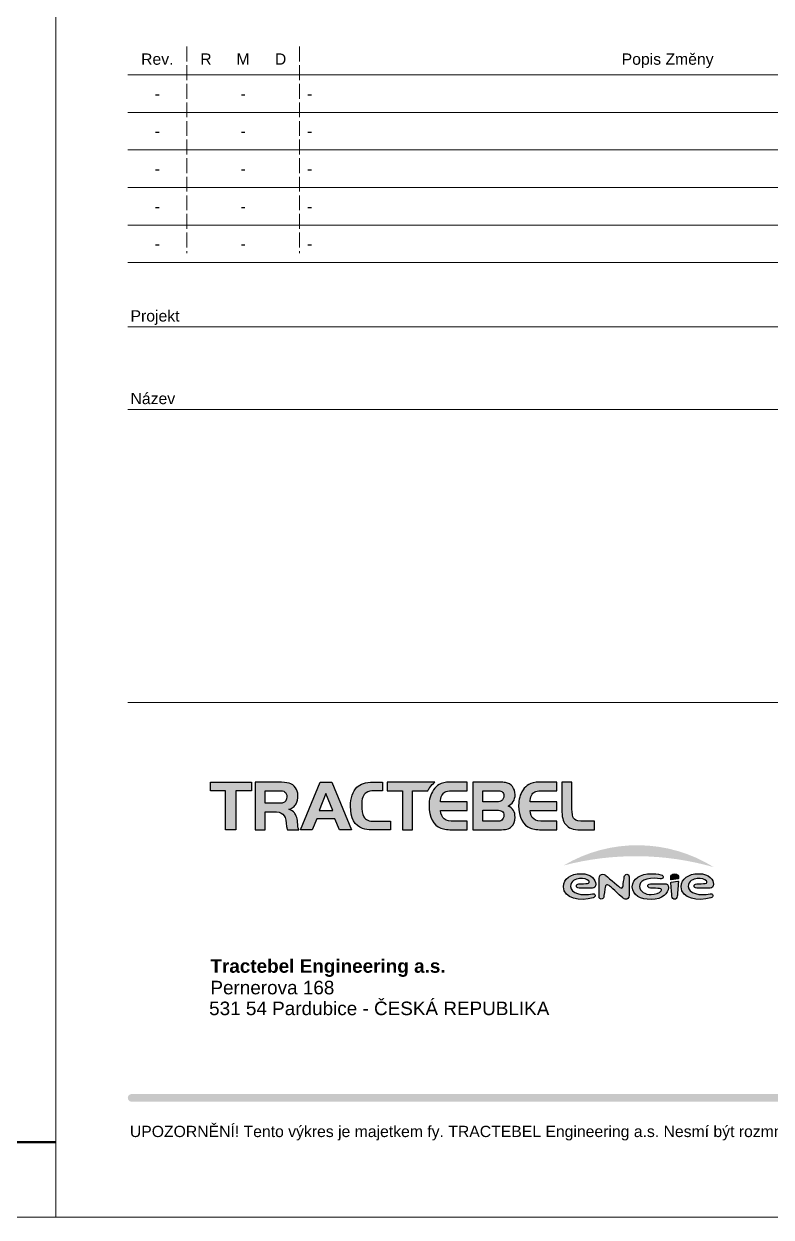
# Paper-space layout 'A1' of a CAD drawing. Header units: millimetres. Extents: x -833 to 7, y 900 to 1494.
# Drawn here: x -206.9 to -107.5, y 899.7 to 1058.5 of the extents above; entities that cross this region are included whole.
import ezdxf
from ezdxf.enums import TextEntityAlignment as Align

# ---------------------------------------------------------------- set-up
doc = ezdxf.new("R2010")
doc.units = ezdxf.units.MM
doc.header["$LTSCALE"] = 0.5
doc.linetypes.add('ACAD_ISO02W100', pattern=[15, 12, -3])
doc.layers.add('Border', color=7, linetype='Continuous', lineweight=0)
doc.layers.add('Border_TextCZ', color=7, linetype='Continuous', lineweight=0)
doc.layers.add('Border_TextCZAtr', color=7, linetype='Continuous')
doc.layers.add('BorderColor', color=7, linetype='Continuous')
doc.styles.add('Arial Unicode', font='ARIALUNI.TTF', dxfattribs={"width": 1.428571, "height": 0.007})
doc.styles.add('Arial_1.5', font='arial.ttf', dxfattribs={"height": 1.5})
doc.styles.add('Arial_4.0', font='arial.ttf', dxfattribs={"width": 0.9, "height": 4})
doc.styles.add('Arial_6.5', font='arial.ttf', dxfattribs={"width": 0.8, "height": 6.5})
doc.styles.get("Standard").update_dxf_attribs({"font": 'arial.ttf'})
doc.styles.add('Style-@Arial Unicode MS', font='ARIALUNI.TTF')

# ---------------------------------------------------------------- blocks, each defined once
blk = doc.blocks.new('LogoTE')
at = {"layer": 'BorderColor', "true_color": 0x1c2691, "extrusion": (0, 0, -1)}
blk.add_hatch(color=164, dxfattribs=at).paths.add_polyline_path([(29.88, 1.09), (29.88, 6.3), (27.78, 6.3), (27.78, 7.43), (33.25, 7.43), (33.25, 6.3), (31.22, 6.3), (31.22, 1.09)])
h = blk.add_hatch(color=164, dxfattribs=at)
edge = h.paths.add_edge_path()
edge.add_spline(control_points=[(24.2, 7.43), (23.6, 7.43), (23.16, 7.38), (22.79, 7.29), (22.07, 7.09), (21.6, 6.44), (21.6, 5.66), (21.6, 5.26), (21.69, 4.81), (21.85, 4.55), (21.94, 4.39), (22.06, 4.23), (22.23, 4.11), (22.41, 3.97), (22.51, 3.91), (22.8, 3.82)], knot_values=[0, 0, 0, 0, 0.2, 0.2, 0.2, 0.4, 0.4, 0.4, 0.6, 0.6, 0.6, 0.8, 0.8, 0.8, 1, 1, 1, 1], degree=3, periodic=0)
edge.add_spline(control_points=[(22.8, 3.82), (22.41, 3.67), (22.24, 3.58), (22.06, 3.36), (21.97, 3.23), (21.88, 3.07), (21.82, 2.91), (21.71, 2.66), (21.69, 2.52), (21.65, 2.05), (21.64, 1.9), (21.63, 1.74), (21.62, 1.6), (21.59, 1.36), (21.57, 1.3), (21.5, 1.09)], knot_values=[0, 0, 0, 0, 0.2, 0.2, 0.2, 0.4, 0.4, 0.4, 0.6, 0.6, 0.6, 0.8, 0.8, 0.8, 1, 1, 1, 1], degree=3, periodic=0)
edge.add_line((21.5, 1.09), (23.01, 1.09))
edge.add_spline(control_points=[(23.01, 1.09), (23.07, 1.27), (23.09, 1.33), (23.11, 1.54)], knot_values=[0, 0, 0, 0, 1, 1, 1, 1], degree=3, periodic=0)
edge.add_line((23.11, 1.54), (23.16, 1.99))
edge.add_spline(control_points=[(23.16, 1.99), (23.27, 3.14), (23.67, 3.49), (24.87, 3.49)], knot_values=[0, 0, 0, 0, 1, 1, 1, 1], degree=3, periodic=0)
edge.add_line((24.87, 3.49), (25.95, 3.49))
edge.add_line((25.95, 3.49), (25.95, 1.09))
edge.add_line((25.95, 1.09), (27.3, 1.09))
edge.add_line((27.3, 1.09), (27.3, 7.43))
edge.add_line((27.3, 7.43), (24.2, 7.43))
edge = h.paths.add_edge_path(flags=16)
edge.add_spline(control_points=[(24.06, 4.62), (23.89, 4.62), (23.72, 4.64), (23.6, 4.67), (23.28, 4.75), (23.08, 5.05), (23.08, 5.5), (23.08, 5.79), (23.18, 6.02), (23.37, 6.16), (23.53, 6.26), (23.7, 6.3), (24.06, 6.3)], knot_values=[0, 0, 0, 0, 0.25, 0.25, 0.25, 0.5, 0.5, 0.5, 0.75, 0.75, 0.75, 1, 1, 1, 1], degree=3, periodic=0)
edge.add_line((24.06, 6.3), (25.95, 6.3))
edge.add_line((25.95, 6.3), (25.95, 4.62))
edge.add_line((25.95, 4.62), (24.06, 4.62))
h = blk.add_hatch(color=164, dxfattribs=at)
h.paths.add_polyline_path([(14.47, 1.09), (17.1, 7.43), (18.64, 7.43), (21.27, 1.09), (19.69, 1.09), (19.08, 2.56), (16.67, 2.56), (16.06, 1.09)])
h.paths.add_polyline_path([(16.97, 3.68), (17.87, 5.91), (18.78, 3.68)], flags=16)
at = {"layer": 'BorderColor', "true_color": 0x1c2691}
h = blk.add_hatch(color=164, dxfattribs=at)
edge = h.paths.add_edge_path()
edge.add_line((-9.27, 2.22), (-11.39, 2.22))
edge.add_spline(control_points=[(-11.39, 2.22), (-12.13, 2.22), (-12.6, 2.41), (-12.82, 2.83), (-13.01, 3.18), (-13.11, 3.74), (-13.11, 4.37), (-13.11, 5.26), (-12.94, 5.75), (-12.52, 6.02), (-12.24, 6.21), (-11.91, 6.3), (-11.44, 6.3)], knot_values=[0, 0, 0, 0, 0.25, 0.25, 0.25, 0.5, 0.5, 0.5, 0.75, 0.75, 0.75, 1, 1, 1, 1], degree=3, periodic=0)
edge.add_line((-11.44, 6.3), (-10.35, 6.3))
edge.add_line((-10.35, 6.3), (-10.35, 7.43))
edge.add_line((-10.35, 7.43), (-11.59, 7.43))
edge.add_spline(control_points=[(-11.59, 7.43), (-12.6, 7.43), (-13.33, 7.2), (-13.75, 6.76), (-14.32, 6.17), (-14.61, 5.34), (-14.61, 4.23), (-14.61, 2.66), (-14.04, 1.6), (-13.01, 1.26), (-12.55, 1.1), (-12.43, 1.09), (-11.66, 1.09)], knot_values=[0, 0, 0, 0, 0.25, 0.25, 0.25, 0.5, 0.5, 0.5, 0.75, 0.75, 0.75, 1, 1, 1, 1], degree=3, periodic=0)
edge.add_line((-11.66, 1.09), (-9.27, 1.09))
edge.add_line((-9.27, 1.09), (-9.27, 2.22))
at = {"layer": 'BorderColor', "true_color": 0x1c2691, "extrusion": (0, 0, -1)}
h = blk.add_hatch(color=164, dxfattribs=at)
edge = h.paths.add_edge_path()
edge.add_line((9.71, 6.3), (9.71, 7.43))
edge.add_line((9.71, 7.43), (3.4, 7.43))
edge.add_spline(control_points=[(3.4, 7.43), (3.65, 7.23), (3.87, 6.99), (4.05, 6.73), (4.16, 6.59), (4.24, 6.45), (4.32, 6.3)], knot_values=[0, 0, 0, 0, 0.5, 0.5, 0.5, 1, 1, 1, 1], degree=3, periodic=0)
edge.add_line((4.32, 6.3), (6.34, 6.3))
edge.add_line((6.34, 6.3), (6.34, 1.09))
edge.add_line((6.34, 1.09), (7.69, 1.09))
edge.add_line((7.69, 1.09), (7.69, 6.3))
edge.add_line((7.69, 6.3), (9.71, 6.3))
h = blk.add_hatch(color=164, dxfattribs=at)
edge = h.paths.add_edge_path()
edge.add_line((-0.94, 6.3), (0.82, 6.3))
edge.add_spline(control_points=[(0.82, 6.3), (1.3, 6.3), (1.66, 6.26), (1.88, 6.18), (2.05, 6.13), (2.21, 6), (2.34, 5.83), (2.52, 5.6), (2.58, 5.41), (2.61, 4.98)], knot_values=[0, 0, 0, 0, 0.333333, 0.333333, 0.333333, 0.666667, 0.666667, 0.666667, 1, 1, 1, 1], degree=3, periodic=0)
edge.add_line((2.61, 4.98), (2.62, 4.81))
edge.add_line((2.62, 4.81), (-0.94, 4.81))
edge.add_line((-0.94, 4.81), (-0.94, 3.68))
edge.add_line((-0.94, 3.68), (2.62, 3.68))
edge.add_spline(control_points=[(2.62, 3.68), (2.53, 2.59), (2.05, 2.22), (0.76, 2.22)], knot_values=[0, 0, 0, 0, 1, 1, 1, 1], degree=3, periodic=0)
edge.add_line((0.76, 2.22), (-0.94, 2.22))
edge.add_line((-0.94, 2.22), (-0.94, 1.09))
edge.add_line((-0.94, 1.09), (0.82, 1.09))
edge.add_spline(control_points=[(0.82, 1.09), (1.61, 1.09), (2.16, 1.15), (2.59, 1.31), (3.55, 1.65), (4.15, 2.81), (4.15, 4.31), (4.15, 5.17), (3.97, 5.8), (3.56, 6.39), (3.35, 6.7), (3.08, 6.95), (2.8, 7.13), (2.45, 7.33), (2.03, 7.43), (1.34, 7.43)], knot_values=[0, 0, 0, 0, 0.2, 0.2, 0.2, 0.4, 0.4, 0.4, 0.6, 0.6, 0.6, 0.8, 0.8, 0.8, 1, 1, 1, 1], degree=3, periodic=0)
edge.add_line((1.34, 7.43), (-0.94, 7.43))
edge.add_line((-0.94, 7.43), (-0.94, 6.3))
h = blk.add_hatch(color=164, dxfattribs=at)
edge = h.paths.add_edge_path()
edge.add_spline(control_points=[(-5.24, 7.43), (-5.49, 7.43), (-5.82, 7.4), (-6.02, 7.37), (-6.78, 7.26), (-7.31, 6.59), (-7.31, 5.77), (-7.31, 5.11), (-6.92, 4.47), (-6.38, 4.25)], knot_values=[0, 0, 0, 0, 0.333333, 0.333333, 0.333333, 0.666667, 0.666667, 0.666667, 1, 1, 1, 1], degree=3, periodic=0)
edge.add_spline(control_points=[(-6.38, 4.25), (-6.99, 3.98), (-7.3, 3.47), (-7.3, 2.76), (-7.3, 2.24), (-7.14, 1.79), (-6.82, 1.51), (-6.48, 1.19), (-6.08, 1.09), (-5.17, 1.09)], knot_values=[0, 0, 0, 0, 0.333333, 0.333333, 0.333333, 0.666667, 0.666667, 0.666667, 1, 1, 1, 1], degree=3, periodic=0)
edge.add_line((-5.17, 1.09), (-1.66, 1.09))
edge.add_line((-1.66, 1.09), (-1.66, 7.43))
edge.add_line((-1.66, 7.43), (-5.24, 7.43))
edge = h.paths.add_edge_path(flags=16)
edge.add_spline(control_points=[(-4.84, 4.82), (-5.23, 4.82), (-5.36, 4.84), (-5.52, 4.98), (-5.7, 5.11), (-5.81, 5.35), (-5.81, 5.6), (-5.81, 5.85), (-5.72, 6.05), (-5.54, 6.17), (-5.38, 6.27), (-5.24, 6.3), (-4.87, 6.3)], knot_values=[0, 0, 0, 0, 0.25, 0.25, 0.25, 0.5, 0.5, 0.5, 0.75, 0.75, 0.75, 1, 1, 1, 1], degree=3, periodic=0)
edge.add_line((-4.87, 6.3), (-3.01, 6.3))
edge.add_line((-3.01, 6.3), (-3.01, 4.82))
edge.add_line((-3.01, 4.82), (-4.84, 4.82))
edge = h.paths.add_edge_path(flags=16)
edge.add_spline(control_points=[(-4.84, 2.22), (-5.23, 2.22), (-5.36, 2.24), (-5.52, 2.37), (-5.7, 2.51), (-5.81, 2.74), (-5.81, 3), (-5.81, 3.25), (-5.72, 3.45), (-5.54, 3.56), (-5.38, 3.66), (-5.24, 3.69), (-4.87, 3.69)], knot_values=[0, 0, 0, 0, 0.25, 0.25, 0.25, 0.5, 0.5, 0.5, 0.75, 0.75, 0.75, 1, 1, 1, 1], degree=3, periodic=0)
edge.add_line((-4.87, 3.69), (-3.01, 3.69))
edge.add_line((-3.01, 3.69), (-3.01, 2.22))
edge.add_line((-3.01, 2.22), (-4.84, 2.22))
h = blk.add_hatch(color=164, dxfattribs=at)
edge = h.paths.add_edge_path()
edge.add_line((-12.85, 6.3), (-11.09, 6.3))
edge.add_spline(control_points=[(-11.09, 6.3), (-10.61, 6.3), (-10.25, 6.26), (-10.04, 6.18), (-9.87, 6.13), (-9.7, 6), (-9.58, 5.83), (-9.4, 5.6), (-9.34, 5.41), (-9.31, 4.98)], knot_values=[0, 0, 0, 0, 0.333333, 0.333333, 0.333333, 0.666667, 0.666667, 0.666667, 1, 1, 1, 1], degree=3, periodic=0)
edge.add_line((-9.31, 4.98), (-9.3, 4.81))
edge.add_line((-9.3, 4.81), (-12.85, 4.81))
edge.add_line((-12.85, 4.81), (-12.85, 3.68))
edge.add_line((-12.85, 3.68), (-9.3, 3.68))
edge.add_spline(control_points=[(-9.3, 3.68), (-9.39, 2.59), (-9.87, 2.22), (-11.15, 2.22)], knot_values=[0, 0, 0, 0, 1, 1, 1, 1], degree=3, periodic=0)
edge.add_line((-11.15, 2.22), (-12.85, 2.22))
edge.add_line((-12.85, 2.22), (-12.85, 1.09))
edge.add_line((-12.85, 1.09), (-11.09, 1.09))
edge.add_spline(control_points=[(-11.09, 1.09), (-10.31, 1.09), (-9.76, 1.15), (-9.33, 1.31), (-8.37, 1.65), (-7.77, 2.81), (-7.77, 4.31), (-7.77, 5.17), (-7.94, 5.8), (-8.36, 6.39), (-8.57, 6.7), (-8.84, 6.95), (-9.12, 7.13), (-9.47, 7.33), (-9.89, 7.43), (-10.57, 7.43)], knot_values=[0, 0, 0, 0, 0.2, 0.2, 0.2, 0.4, 0.4, 0.4, 0.6, 0.6, 0.6, 0.8, 0.8, 0.8, 1, 1, 1, 1], degree=3, periodic=0)
edge.add_line((-10.57, 7.43), (-12.85, 7.43))
edge.add_line((-12.85, 7.43), (-12.85, 6.3))
h = blk.add_hatch(color=164, dxfattribs=at)
edge = h.paths.add_edge_path()
edge.add_line((-14.87, 7.43), (-14.87, 3.86))
edge.add_line((-14.87, 3.86), (-14.89, 3.48))
edge.add_spline(control_points=[(-14.89, 3.48), (-14.92, 2.84), (-14.96, 2.69), (-15.19, 2.49), (-15.43, 2.28), (-15.71, 2.22), (-16.58, 2.22)], knot_values=[0, 0, 0, 0, 0.5, 0.5, 0.5, 1, 1, 1, 1], degree=3, periodic=0)
edge.add_line((-16.58, 2.22), (-17.88, 2.22))
edge.add_line((-17.88, 2.22), (-17.88, 1.09))
edge.add_line((-17.88, 1.09), (-15.98, 1.09))
edge.add_spline(control_points=[(-15.98, 1.09), (-15.02, 1.09), (-14.41, 1.31), (-14, 1.82), (-13.64, 2.26), (-13.53, 2.75), (-13.53, 3.86)], knot_values=[0, 0, 0, 0, 0.5, 0.5, 0.5, 1, 1, 1, 1], degree=3, periodic=0)
edge.add_line((-13.53, 3.86), (-13.53, 7.43))
edge.add_line((-13.53, 7.43), (-14.87, 7.43))
at = {"layer": 'BorderColor', "true_color": 0x00aaff}
blk.add_hatch(color=140, dxfattribs=at).paths.add_polyline_path([(33.74, -3.88, 0.280782), (13.75, -3.66, -0.13455)])
h = blk.add_hatch(color=140, dxfattribs=at)
edge = h.paths.add_edge_path()
edge.add_spline(control_points=[(17.58, -7.43), (16.23, -7.72), (14.68, -7.41), (14.68, -6.45), (14.68, -5.73), (15.35, -5.44), (15.88, -5.4), (16.43, -5.35), (16.87, -5.47), (17.09, -5.7), (17.23, -5.84), (17.19, -6.04), (16.92, -6.06), (16.67, -6.07), (16.19, -6.09), (15.8, -6.1), (15.58, -6.11), (15.46, -6.23), (15.46, -6.39), (15.46, -6.52), (15.56, -6.66), (15.81, -6.66), (16.18, -6.67), (17.11, -6.67), (17.58, -6.67), (17.88, -6.67), (18.03, -6.5), (18.03, -6.15), (18.03, -5.59), (17.53, -4.75), (16.05, -4.75), (14.71, -4.75), (13.74, -5.41), (13.74, -6.5), (13.74, -8.05), (16.02, -8.52), (17.69, -7.95), (17.84, -7.9), (17.98, -7.78), (17.94, -7.6), (17.9, -7.45), (17.77, -7.39), (17.58, -7.43)], knot_values=[0, 0, 0, 0, 0.071429, 0.071429, 0.071429, 0.142857, 0.142857, 0.142857, 0.214286, 0.214286, 0.214286, 0.285714, 0.285714, 0.285714, 0.357143, 0.357143, 0.357143, 0.428571, 0.428571, 0.428571, 0.5, 0.5, 0.5, 0.571429, 0.571429, 0.571429, 0.642857, 0.642857, 0.642857, 0.714286, 0.714286, 0.714286, 0.785714, 0.785714, 0.785714, 0.857143, 0.857143, 0.857143, 0.928571, 0.928571, 0.928571, 1, 1, 1, 1], degree=3, periodic=0)
h = blk.add_hatch(color=140, dxfattribs=at)
edge = h.paths.add_edge_path()
edge.add_spline(control_points=[(27.18, -6.09), (26.88, -6.09), (25.93, -6.1), (25.33, -6.1), (25.04, -6.1), (24.96, -6.26), (24.96, -6.39), (24.96, -6.5), (25.04, -6.65), (25.32, -6.66), (25.73, -6.68), (26.26, -6.71), (26.51, -6.72), (26.84, -6.74), (26.84, -6.91), (26.73, -7.05), (26.5, -7.34), (25.96, -7.53), (25.4, -7.53), (24.66, -7.53), (23.85, -7.12), (23.85, -6.45), (23.85, -5.83), (24.54, -5.14), (26.61, -5.43), (26.79, -5.45), (26.97, -5.42), (27.01, -5.25), (27.06, -5.08), (26.94, -4.96), (26.71, -4.9), (26.24, -4.78), (25.81, -4.75), (25.41, -4.75), (24.02, -4.75), (22.9, -5.41), (22.9, -6.48), (22.9, -7.63), (24.01, -8.19), (25.4, -8.19), (26.94, -8.19), (27.7, -7.34), (27.7, -6.61), (27.7, -6.23), (27.5, -6.09), (27.18, -6.09)], knot_values=[0, 0, 0, 0, 0.066667, 0.066667, 0.066667, 0.133333, 0.133333, 0.133333, 0.2, 0.2, 0.2, 0.266667, 0.266667, 0.266667, 0.333333, 0.333333, 0.333333, 0.4, 0.4, 0.4, 0.466667, 0.466667, 0.466667, 0.533333, 0.533333, 0.533333, 0.6, 0.6, 0.6, 0.666667, 0.666667, 0.666667, 0.733333, 0.733333, 0.733333, 0.8, 0.8, 0.8, 0.866667, 0.866667, 0.866667, 0.933333, 0.933333, 0.933333, 1, 1, 1, 1], degree=3, periodic=0)
h = blk.add_hatch(color=140, dxfattribs=at)
edge = h.paths.add_edge_path()
edge.add_spline(control_points=[(28.53, -4.75), (28.13, -4.75), (28.01, -5.06), (28.02, -5.26), (28.02, -5.29), (28.02, -5.39), (28.03, -5.52), (28.03, -5.54), (28.05, -5.57), (28.09, -5.57)], knot_values=[0, 0, 0, 0, 0.333333, 0.333333, 0.333333, 0.666667, 0.666667, 0.666667, 1, 1, 1, 1], degree=3, periodic=0)
edge.add_line((28.09, -5.57), (29, -5.42))
edge.add_spline(control_points=[(29, -5.42), (29.03, -5.41), (29.05, -5.39), (29.05, -5.37), (29.05, -5.32), (29.05, -5.28), (29.05, -5.26), (29.06, -5.07), (28.94, -4.75), (28.53, -4.75)], knot_values=[0, 0, 0, 0, 0.333333, 0.333333, 0.333333, 0.666667, 0.666667, 0.666667, 1, 1, 1, 1], degree=3, periodic=0)
h = blk.add_hatch(color=140, dxfattribs=at)
edge = h.paths.add_edge_path()
edge.add_spline(control_points=[(33.25, -7.43), (31.9, -7.72), (30.35, -7.41), (30.35, -6.45), (30.35, -5.73), (31.02, -5.44), (31.55, -5.4), (32.1, -5.35), (32.54, -5.47), (32.76, -5.7), (32.9, -5.84), (32.86, -6.04), (32.59, -6.06), (32.34, -6.07), (31.86, -6.09), (31.47, -6.1), (31.25, -6.11), (31.13, -6.23), (31.13, -6.39), (31.13, -6.52), (31.23, -6.66), (31.48, -6.66), (31.85, -6.67), (32.78, -6.67), (33.25, -6.67), (33.55, -6.67), (33.7, -6.5), (33.7, -6.15), (33.7, -5.59), (33.2, -4.75), (31.72, -4.75), (30.38, -4.75), (29.41, -5.41), (29.41, -6.5), (29.41, -8.05), (31.69, -8.52), (33.35, -7.95), (33.51, -7.9), (33.66, -7.78), (33.61, -7.6), (33.57, -7.45), (33.44, -7.39), (33.25, -7.43)], knot_values=[0, 0, 0, 0, 0.071429, 0.071429, 0.071429, 0.142857, 0.142857, 0.142857, 0.214286, 0.214286, 0.214286, 0.285714, 0.285714, 0.285714, 0.357143, 0.357143, 0.357143, 0.428571, 0.428571, 0.428571, 0.5, 0.5, 0.5, 0.571429, 0.571429, 0.571429, 0.642857, 0.642857, 0.642857, 0.714286, 0.714286, 0.714286, 0.785714, 0.785714, 0.785714, 0.857143, 0.857143, 0.857143, 0.928571, 0.928571, 0.928571, 1, 1, 1, 1], degree=3, periodic=0)
h = blk.add_hatch(color=140, dxfattribs=at)
edge = h.paths.add_edge_path()
edge.add_spline(control_points=[(22.16, -4.83), (21.96, -4.83), (21.86, -4.99), (21.83, -5.19), (21.8, -5.4), (21.69, -6.16), (21.66, -6.36), (21.65, -6.47), (21.64, -6.59), (21.53, -6.64), (21.42, -6.69), (21.28, -6.62), (21.16, -6.52)], knot_values=[0, 0, 0, 0, 0.25, 0.25, 0.25, 0.5, 0.5, 0.5, 0.75, 0.75, 0.75, 1, 1, 1, 1], degree=3, periodic=0)
edge.add_line((21.16, -6.52), (19.32, -4.95))
edge.add_spline(control_points=[(19.32, -4.95), (19.23, -4.87), (19.1, -4.83), (18.98, -4.83), (18.72, -4.83), (18.47, -4.99), (18.47, -5.38)], knot_values=[0, 0, 0, 0, 0.5, 0.5, 0.5, 1, 1, 1, 1], degree=3, periodic=0)
edge.add_line((18.47, -5.38), (18.47, -7.82))
edge.add_spline(control_points=[(18.47, -7.82), (18.47, -8.02), (18.61, -8.14), (18.77, -8.14), (18.95, -8.14), (19.06, -8.02), (19.09, -7.85), (19.09, -7.85), (19.28, -6.68), (19.3, -6.55), (19.32, -6.4), (19.35, -6.28), (19.49, -6.24), (19.62, -6.2), (19.75, -6.27), (19.94, -6.44), (20.12, -6.6), (21.67, -8), (21.67, -8), (21.79, -8.1), (21.87, -8.14), (22.04, -8.14), (22.2, -8.14), (22.47, -8.07), (22.47, -7.61)], knot_values=[0, 0, 0, 0, 0.125, 0.125, 0.125, 0.25, 0.25, 0.25, 0.375, 0.375, 0.375, 0.5, 0.5, 0.5, 0.625, 0.625, 0.625, 0.75, 0.75, 0.75, 0.875, 0.875, 0.875, 1, 1, 1, 1], degree=3, periodic=0)
edge.add_line((22.47, -7.61), (22.47, -5.17))
edge.add_spline(control_points=[(22.47, -5.17), (22.47, -4.95), (22.33, -4.83), (22.16, -4.83)], knot_values=[0, 0, 0, 0, 1, 1, 1, 1], degree=3, periodic=0)
h = blk.add_hatch(color=140, dxfattribs=at)
edge = h.paths.add_edge_path()
edge.add_spline(control_points=[(28.04, -5.94), (28.07, -6.79), (28.15, -7.49), (28.17, -7.73), (28.2, -8.05), (28.37, -8.14), (28.53, -8.14), (28.69, -8.14), (28.85, -8.06), (28.88, -7.73), (28.91, -7.46), (28.99, -6.63), (29.03, -5.8), (29.03, -5.76), (29, -5.74), (28.96, -5.75)], knot_values=[0, 0, 0, 0, 0.2, 0.2, 0.2, 0.4, 0.4, 0.4, 0.6, 0.6, 0.6, 0.8, 0.8, 0.8, 1, 1, 1, 1], degree=3, periodic=0)
edge.add_line((28.96, -5.75), (28.09, -5.89))
edge.add_spline(control_points=[(28.09, -5.89), (28.06, -5.9), (28.04, -5.92), (28.04, -5.94)], knot_values=[0, 0, 0, 0, 1, 1, 1, 1], degree=3, periodic=0)
at = {"layer": 'BorderColor', "color": 164, "true_color": 0x1c2691, "flags": 128}
for points in [[(-33.25, 6.3), (-33.25, 7.43), (-27.78, 7.43), (-27.78, 6.3), (-29.88, 6.3), (-29.88, 1.09), (-31.22, 1.09), (-31.22, 6.3), (-33.25, 6.3)], [(-18.64, 7.43), (-17.1, 7.43), (-14.47, 1.09), (-16.06, 1.09), (-16.67, 2.56), (-19.08, 2.56), (-19.69, 1.09), (-21.27, 1.09), (-18.64, 7.43)], [(-18.78, 3.68), (-16.97, 3.68), (-17.87, 5.91), (-18.78, 3.68)]]:
    blk.add_lwpolyline(points, dxfattribs=at)
at = {"layer": 'BorderColor', "color": 164, "true_color": 0x1c2691}
for points, knots in [([(-25.95, 1.09), (-25.95, 1.09), (-27.3, 1.09), (-27.3, 1.09), (-27.3, 1.09), (-27.3, 7.43), (-27.3, 7.43), (-27.3, 7.43), (-24.2, 7.43), (-24.2, 7.43), (-23.6, 7.43), (-23.16, 7.38), (-22.79, 7.29), (-22.07, 7.09), (-21.6, 6.44), (-21.6, 5.66), (-21.6, 5.26), (-21.69, 4.81), (-21.85, 4.55), (-21.94, 4.39), (-22.06, 4.23), (-22.23, 4.11), (-22.41, 3.97), (-22.51, 3.91), (-22.8, 3.82), (-22.41, 3.67), (-22.24, 3.58), (-22.06, 3.36), (-21.97, 3.23), (-21.88, 3.07), (-21.82, 2.91), (-21.71, 2.66), (-21.69, 2.52), (-21.65, 2.05), (-21.64, 1.9), (-21.63, 1.74), (-21.62, 1.6), (-21.59, 1.36), (-21.57, 1.3), (-21.5, 1.09), (-21.5, 1.09), (-23.01, 1.09), (-23.01, 1.09), (-23.07, 1.27), (-23.09, 1.33), (-23.11, 1.54), (-23.11, 1.54), (-23.16, 1.99), (-23.16, 1.99), (-23.27, 3.14), (-23.67, 3.49), (-24.87, 3.49), (-24.87, 3.49), (-25.95, 3.49), (-25.95, 3.49), (-25.95, 3.49), (-25.95, 1.09), (-25.95, 1.09)], [0, 0, 0, 0, 1, 1, 1, 2, 2, 2, 3, 3, 3, 4, 4, 4, 5, 5, 5, 6, 6, 6, 7, 7, 7, 8, 8, 8, 9, 9, 9, 10, 10, 10, 11, 11, 11, 12, 12, 12, 13, 13, 13, 14, 14, 14, 15, 15, 15, 16, 16, 16, 17, 17, 17, 18, 18, 18, 19, 19, 19, 19]), ([(-9.27, 2.22), (-9.27, 2.22), (-11.39, 2.22), (-11.39, 2.22), (-12.13, 2.22), (-12.6, 2.41), (-12.82, 2.83), (-13.01, 3.18), (-13.11, 3.74), (-13.11, 4.37), (-13.11, 5.26), (-12.94, 5.75), (-12.52, 6.02), (-12.24, 6.21), (-11.91, 6.3), (-11.44, 6.3), (-11.44, 6.3), (-10.35, 6.3), (-10.35, 6.3), (-10.35, 6.3), (-10.35, 7.43), (-10.35, 7.43), (-10.35, 7.43), (-11.59, 7.43), (-11.59, 7.43), (-12.6, 7.43), (-13.33, 7.2), (-13.75, 6.76), (-14.32, 6.17), (-14.61, 5.34), (-14.61, 4.23), (-14.61, 2.66), (-14.04, 1.6), (-13.01, 1.26), (-12.55, 1.1), (-12.43, 1.09), (-11.66, 1.09), (-11.66, 1.09), (-9.27, 1.09), (-9.27, 1.09), (-9.27, 1.09), (-9.27, 2.22), (-9.27, 2.22)], [0, 0, 0, 0, 1, 1, 1, 2, 2, 2, 3, 3, 3, 4, 4, 4, 5, 5, 5, 6, 6, 6, 7, 7, 7, 8, 8, 8, 9, 9, 9, 10, 10, 10, 11, 11, 11, 12, 12, 12, 13, 13, 13, 14, 14, 14, 14]), ([(-9.71, 6.3), (-9.71, 6.3), (-9.71, 7.43), (-9.71, 7.43), (-9.71, 7.43), (-3.4, 7.43), (-3.4, 7.43), (-3.65, 7.23), (-3.87, 6.99), (-4.05, 6.73), (-4.16, 6.59), (-4.24, 6.45), (-4.32, 6.3), (-4.32, 6.3), (-6.34, 6.3), (-6.34, 6.3), (-6.34, 6.3), (-6.34, 1.09), (-6.34, 1.09), (-6.34, 1.09), (-7.69, 1.09), (-7.69, 1.09), (-7.69, 1.09), (-7.69, 6.3), (-7.69, 6.3), (-7.69, 6.3), (-9.71, 6.3), (-9.71, 6.3)], [0, 0, 0, 0, 1, 1, 1, 2, 2, 2, 3, 3, 3, 4, 4, 4, 5, 5, 5, 6, 6, 6, 7, 7, 7, 8, 8, 8, 9, 9, 9, 9]), ([(0.94, 6.3), (0.94, 6.3), (-0.82, 6.3), (-0.82, 6.3), (-1.3, 6.3), (-1.66, 6.26), (-1.88, 6.18), (-2.05, 6.13), (-2.21, 6), (-2.34, 5.83), (-2.52, 5.6), (-2.58, 5.41), (-2.61, 4.98), (-2.61, 4.98), (-2.62, 4.81), (-2.62, 4.81), (-2.62, 4.81), (0.94, 4.81), (0.94, 4.81), (0.94, 4.81), (0.94, 3.68), (0.94, 3.68), (0.94, 3.68), (-2.62, 3.68), (-2.62, 3.68), (-2.53, 2.59), (-2.05, 2.22), (-0.76, 2.22), (-0.76, 2.22), (0.94, 2.22), (0.94, 2.22), (0.94, 2.22), (0.94, 1.09), (0.94, 1.09), (0.94, 1.09), (-0.82, 1.09), (-0.82, 1.09), (-1.61, 1.09), (-2.16, 1.15), (-2.59, 1.31), (-3.55, 1.65), (-4.15, 2.81), (-4.15, 4.31), (-4.15, 5.17), (-3.97, 5.8), (-3.56, 6.39), (-3.35, 6.7), (-3.08, 6.95), (-2.8, 7.13), (-2.45, 7.33), (-2.03, 7.43), (-1.34, 7.43), (-1.34, 7.43), (0.94, 7.43), (0.94, 7.43), (0.94, 7.43), (0.94, 6.3), (0.94, 6.3)], [0, 0, 0, 0, 1, 1, 1, 2, 2, 2, 3, 3, 3, 4, 4, 4, 5, 5, 5, 6, 6, 6, 7, 7, 7, 8, 8, 8, 9, 9, 9, 10, 10, 10, 11, 11, 11, 12, 12, 12, 13, 13, 13, 14, 14, 14, 15, 15, 15, 16, 16, 16, 17, 17, 17, 18, 18, 18, 19, 19, 19, 19]), ([(1.66, 7.43), (1.66, 7.43), (5.24, 7.43), (5.24, 7.43), (5.49, 7.43), (5.82, 7.4), (6.02, 7.37), (6.78, 7.26), (7.31, 6.59), (7.31, 5.77), (7.31, 5.11), (6.92, 4.47), (6.38, 4.25), (6.99, 3.98), (7.3, 3.47), (7.3, 2.76), (7.3, 2.24), (7.14, 1.79), (6.82, 1.51), (6.48, 1.19), (6.08, 1.09), (5.17, 1.09), (5.17, 1.09), (1.66, 1.09), (1.66, 1.09), (1.66, 1.09), (1.66, 7.43), (1.66, 7.43)], [0, 0, 0, 0, 1, 1, 1, 2, 2, 2, 3, 3, 3, 4, 4, 4, 5, 5, 5, 6, 6, 6, 7, 7, 7, 8, 8, 8, 9, 9, 9, 9]), ([(12.85, 6.3), (12.85, 6.3), (11.09, 6.3), (11.09, 6.3), (10.61, 6.3), (10.25, 6.26), (10.04, 6.18), (9.87, 6.13), (9.7, 6), (9.58, 5.83), (9.4, 5.6), (9.34, 5.41), (9.31, 4.98), (9.31, 4.98), (9.3, 4.81), (9.3, 4.81), (9.3, 4.81), (12.85, 4.81), (12.85, 4.81), (12.85, 4.81), (12.85, 3.68), (12.85, 3.68), (12.85, 3.68), (9.3, 3.68), (9.3, 3.68), (9.39, 2.59), (9.87, 2.22), (11.15, 2.22), (11.15, 2.22), (12.85, 2.22), (12.85, 2.22), (12.85, 2.22), (12.85, 1.09), (12.85, 1.09), (12.85, 1.09), (11.09, 1.09), (11.09, 1.09), (10.31, 1.09), (9.76, 1.15), (9.33, 1.31), (8.37, 1.65), (7.77, 2.81), (7.77, 4.31), (7.77, 5.17), (7.94, 5.8), (8.36, 6.39), (8.57, 6.7), (8.84, 6.95), (9.12, 7.13), (9.47, 7.33), (9.89, 7.43), (10.57, 7.43), (10.57, 7.43), (12.85, 7.43), (12.85, 7.43), (12.85, 7.43), (12.85, 6.3), (12.85, 6.3)], [0, 0, 0, 0, 1, 1, 1, 2, 2, 2, 3, 3, 3, 4, 4, 4, 5, 5, 5, 6, 6, 6, 7, 7, 7, 8, 8, 8, 9, 9, 9, 10, 10, 10, 11, 11, 11, 12, 12, 12, 13, 13, 13, 14, 14, 14, 15, 15, 15, 16, 16, 16, 17, 17, 17, 18, 18, 18, 19, 19, 19, 19]), ([(14.87, 7.43), (14.87, 7.43), (14.87, 3.86), (14.87, 3.86), (14.87, 3.86), (14.89, 3.48), (14.89, 3.48), (14.92, 2.84), (14.96, 2.69), (15.19, 2.49), (15.43, 2.28), (15.71, 2.22), (16.58, 2.22), (16.58, 2.22), (17.88, 2.22), (17.88, 2.22), (17.88, 2.22), (17.88, 1.09), (17.88, 1.09), (17.88, 1.09), (16.44, 1.09), (16.44, 1.09), (16.44, 1.09), (15.98, 1.09), (15.98, 1.09), (15.02, 1.09), (14.41, 1.31), (14, 1.82), (13.64, 2.26), (13.53, 2.75), (13.53, 3.86), (13.53, 3.86), (13.53, 7.43), (13.53, 7.43), (13.53, 7.43), (14.87, 7.43), (14.87, 7.43)], [0, 0, 0, 0, 1, 1, 1, 2, 2, 2, 3, 3, 3, 4, 4, 4, 5, 5, 5, 6, 6, 6, 7, 7, 7, 8, 8, 8, 9, 9, 9, 10, 10, 10, 11, 11, 11, 12, 12, 12, 12]), ([(-24.06, 4.62), (-23.89, 4.62), (-23.72, 4.64), (-23.6, 4.67), (-23.28, 4.75), (-23.08, 5.05), (-23.08, 5.5), (-23.08, 5.79), (-23.18, 6.02), (-23.37, 6.16), (-23.53, 6.26), (-23.7, 6.3), (-24.06, 6.3), (-24.06, 6.3), (-25.95, 6.3), (-25.95, 6.3), (-25.95, 6.3), (-25.95, 4.62), (-25.95, 4.62), (-25.95, 4.62), (-24.06, 4.62), (-24.06, 4.62)], [0, 0, 0, 0, 1, 1, 1, 2, 2, 2, 3, 3, 3, 4, 4, 4, 5, 5, 5, 6, 6, 6, 7, 7, 7, 7]), ([(4.84, 4.82), (5.23, 4.82), (5.36, 4.84), (5.52, 4.98), (5.7, 5.11), (5.81, 5.35), (5.81, 5.6), (5.81, 5.85), (5.72, 6.05), (5.54, 6.17), (5.38, 6.27), (5.24, 6.3), (4.87, 6.3), (4.87, 6.3), (3.01, 6.3), (3.01, 6.3), (3.01, 6.3), (3.01, 4.82), (3.01, 4.82), (3.01, 4.82), (4.84, 4.82), (4.84, 4.82)], [0, 0, 0, 0, 1, 1, 1, 2, 2, 2, 3, 3, 3, 4, 4, 4, 5, 5, 5, 6, 6, 6, 7, 7, 7, 7]), ([(4.84, 2.22), (5.23, 2.22), (5.36, 2.24), (5.52, 2.37), (5.7, 2.51), (5.81, 2.74), (5.81, 3), (5.81, 3.25), (5.72, 3.45), (5.54, 3.56), (5.38, 3.66), (5.24, 3.69), (4.87, 3.69), (4.87, 3.69), (3.01, 3.69), (3.01, 3.69), (3.01, 3.69), (3.01, 2.22), (3.01, 2.22), (3.01, 2.22), (4.84, 2.22), (4.84, 2.22)], [0, 0, 0, 0, 1, 1, 1, 2, 2, 2, 3, 3, 3, 4, 4, 4, 5, 5, 5, 6, 6, 6, 7, 7, 7, 7])]:
    blk.add_open_spline(points, degree=3, knots=knots, dxfattribs=at)
at = {"layer": 'BorderColor', "color": 140, "true_color": 0x00aaff}
for points, knots in [([(17.58, -7.43), (16.23, -7.72), (14.68, -7.41), (14.68, -6.45), (14.68, -5.73), (15.35, -5.44), (15.88, -5.4), (16.43, -5.35), (16.87, -5.47), (17.09, -5.7), (17.23, -5.84), (17.19, -6.04), (16.92, -6.06), (16.67, -6.07), (16.19, -6.09), (15.8, -6.1), (15.58, -6.11), (15.46, -6.23), (15.46, -6.39), (15.46, -6.52), (15.56, -6.66), (15.81, -6.66), (16.18, -6.67), (17.11, -6.67), (17.58, -6.67), (17.88, -6.67), (18.03, -6.5), (18.03, -6.15), (18.03, -5.59), (17.53, -4.75), (16.05, -4.75), (14.71, -4.75), (13.74, -5.41), (13.74, -6.5), (13.74, -8.05), (16.02, -8.52), (17.69, -7.95), (17.84, -7.9), (17.98, -7.78), (17.94, -7.6), (17.9, -7.45), (17.77, -7.39), (17.58, -7.43)], [0, 0, 0, 0, 1, 1, 1, 2, 2, 2, 3, 3, 3, 4, 4, 4, 5, 5, 5, 6, 6, 6, 7, 7, 7, 8, 8, 8, 9, 9, 9, 10, 10, 10, 11, 11, 11, 12, 12, 12, 13, 13, 13, 14, 14, 14, 14]), ([(27.18, -6.09), (26.88, -6.09), (25.93, -6.1), (25.33, -6.1), (25.04, -6.1), (24.96, -6.26), (24.96, -6.39), (24.96, -6.5), (25.04, -6.65), (25.32, -6.66), (25.73, -6.68), (26.26, -6.71), (26.51, -6.72), (26.84, -6.74), (26.84, -6.91), (26.73, -7.05), (26.5, -7.34), (25.96, -7.53), (25.4, -7.53), (24.66, -7.53), (23.85, -7.12), (23.85, -6.45), (23.85, -5.83), (24.54, -5.14), (26.61, -5.43), (26.79, -5.45), (26.97, -5.42), (27.01, -5.25), (27.06, -5.08), (26.94, -4.96), (26.71, -4.9), (26.24, -4.78), (25.81, -4.75), (25.41, -4.75), (24.02, -4.75), (22.9, -5.41), (22.9, -6.48), (22.9, -7.63), (24.01, -8.19), (25.4, -8.19), (26.94, -8.19), (27.7, -7.34), (27.7, -6.61), (27.7, -6.23), (27.5, -6.09), (27.18, -6.09)], [0, 0, 0, 0, 1, 1, 1, 2, 2, 2, 3, 3, 3, 4, 4, 4, 5, 5, 5, 6, 6, 6, 7, 7, 7, 8, 8, 8, 9, 9, 9, 10, 10, 10, 11, 11, 11, 12, 12, 12, 13, 13, 13, 14, 14, 14, 15, 15, 15, 15]), ([(28.53, -4.75), (28.13, -4.75), (28.01, -5.06), (28.02, -5.26), (28.02, -5.29), (28.02, -5.39), (28.03, -5.52), (28.03, -5.54), (28.05, -5.57), (28.09, -5.57), (28.09, -5.57), (29, -5.42), (29, -5.42), (29.03, -5.41), (29.05, -5.39), (29.05, -5.37), (29.05, -5.32), (29.05, -5.28), (29.05, -5.26), (29.06, -5.07), (28.94, -4.75), (28.53, -4.75)], [0, 0, 0, 0, 1, 1, 1, 2, 2, 2, 3, 3, 3, 4, 4, 4, 5, 5, 5, 6, 6, 6, 7, 7, 7, 7]), ([(33.25, -7.43), (31.9, -7.72), (30.35, -7.41), (30.35, -6.45), (30.35, -5.73), (31.02, -5.44), (31.55, -5.4), (32.1, -5.35), (32.54, -5.47), (32.76, -5.7), (32.9, -5.84), (32.86, -6.04), (32.59, -6.06), (32.34, -6.07), (31.86, -6.09), (31.47, -6.1), (31.25, -6.11), (31.13, -6.23), (31.13, -6.39), (31.13, -6.52), (31.23, -6.66), (31.48, -6.66), (31.85, -6.67), (32.78, -6.67), (33.25, -6.67), (33.55, -6.67), (33.7, -6.5), (33.7, -6.15), (33.7, -5.59), (33.2, -4.75), (31.72, -4.75), (30.38, -4.75), (29.41, -5.41), (29.41, -6.5), (29.41, -8.05), (31.69, -8.52), (33.35, -7.95), (33.51, -7.9), (33.66, -7.78), (33.61, -7.6), (33.57, -7.45), (33.44, -7.39), (33.25, -7.43)], [0, 0, 0, 0, 1, 1, 1, 2, 2, 2, 3, 3, 3, 4, 4, 4, 5, 5, 5, 6, 6, 6, 7, 7, 7, 8, 8, 8, 9, 9, 9, 10, 10, 10, 11, 11, 11, 12, 12, 12, 13, 13, 13, 14, 14, 14, 14]), ([(22.16, -4.83), (21.96, -4.83), (21.86, -4.99), (21.83, -5.19), (21.8, -5.4), (21.69, -6.16), (21.66, -6.36), (21.65, -6.47), (21.64, -6.59), (21.53, -6.64), (21.42, -6.69), (21.28, -6.62), (21.16, -6.52), (21.05, -6.42), (19.32, -4.95), (19.32, -4.95), (19.23, -4.87), (19.1, -4.83), (18.98, -4.83), (18.72, -4.83), (18.47, -4.99), (18.47, -5.38), (18.47, -5.38), (18.47, -7.82), (18.47, -7.82), (18.47, -8.02), (18.61, -8.14), (18.77, -8.14), (18.95, -8.14), (19.06, -8.02), (19.09, -7.85), (19.09, -7.85), (19.28, -6.68), (19.3, -6.55), (19.32, -6.4), (19.35, -6.28), (19.49, -6.24), (19.62, -6.2), (19.75, -6.27), (19.94, -6.44), (20.12, -6.6), (21.67, -8), (21.67, -8), (21.79, -8.1), (21.87, -8.14), (22.04, -8.14), (22.2, -8.14), (22.47, -8.07), (22.47, -7.61), (22.47, -7.61), (22.47, -5.17), (22.47, -5.17), (22.47, -4.95), (22.33, -4.83), (22.16, -4.83)], [0, 0, 0, 0, 1, 1, 1, 2, 2, 2, 3, 3, 3, 4, 4, 4, 5, 5, 5, 6, 6, 6, 7, 7, 7, 8, 8, 8, 9, 9, 9, 10, 10, 10, 11, 11, 11, 12, 12, 12, 13, 13, 13, 14, 14, 14, 15, 15, 15, 16, 16, 16, 17, 17, 17, 18, 18, 18, 18]), ([(28.04, -5.94), (28.07, -6.79), (28.15, -7.49), (28.17, -7.73), (28.2, -8.05), (28.37, -8.14), (28.53, -8.14), (28.69, -8.14), (28.85, -8.06), (28.88, -7.73), (28.91, -7.46), (28.99, -6.63), (29.03, -5.8), (29.03, -5.76), (29, -5.74), (28.96, -5.75), (28.96, -5.75), (28.09, -5.89), (28.09, -5.89), (28.06, -5.9), (28.04, -5.92), (28.04, -5.94)], [0, 0, 0, 0, 1, 1, 1, 2, 2, 2, 3, 3, 3, 4, 4, 4, 5, 5, 5, 6, 6, 6, 7, 7, 7, 7])]:
    blk.add_open_spline(points, degree=3, knots=knots, dxfattribs=at)
blk = doc.blocks.new('Flux')
at = {"layer": 'BorderColor', "linetype": 'Continuous', "lineweight": 0, "true_color": 0x00aaff}
h = blk.add_hatch(color=140, dxfattribs=at)
h.dxf.hatch_style = 1
h.paths.add_polyline_path([(-190.25, 0.49, 0.914214), (-190.25, -0.51), (-178.03, -0.51, -0.914214), (-178.03, 0.49)])
at = {"layer": 'BorderColor', "linetype": 'Continuous', "lineweight": 0, "true_color": 0x0078be}
h = blk.add_hatch(color=152, dxfattribs=at)
h.dxf.hatch_style = 1
h.paths.add_polyline_path([(-167.63, -0.51, 0.914214), (-167.63, 0.49), (-178.03, 0.49, 0.914214), (-178.03, -0.51)])
at = {"layer": 'BorderColor', "linetype": 'Continuous', "lineweight": 0, "true_color": 0x37b9c3}
h = blk.add_hatch(color=143, dxfattribs=at)
h.dxf.hatch_style = 1
h.paths.add_polyline_path([(-137.09, -0.51, -0.914214), (-137.09, 0.49), (-167.63, 0.49, -0.914214), (-167.63, -0.51)])
at = {"layer": 'BorderColor', "linetype": 'Continuous', "lineweight": 0, "true_color": 0x005a78}
h = blk.add_hatch(color=146, dxfattribs=at)
h.dxf.hatch_style = 1
h.paths.add_polyline_path([(-137.09, 0.49, 0.914214), (-137.09, -0.51), (-121.35, -0.51, 0.914214), (-121.35, 0.49)])
at = {"layer": 'BorderColor', "linetype": 'Continuous', "lineweight": 0, "true_color": 0x00aaff}
h = blk.add_hatch(color=140, dxfattribs=at)
h.dxf.hatch_style = 1
h.paths.add_polyline_path([(-100.47, -0.51, -0.914214), (-100.47, 0.49), (-121.35, 0.49, -0.914214), (-121.35, -0.51)])
at = {"layer": 'BorderColor', "linetype": 'Continuous', "lineweight": 0, "true_color": 0x0078be}
h = blk.add_hatch(color=152, dxfattribs=at)
h.dxf.hatch_style = 1
h.paths.add_polyline_path([(-100.47, 0.49, 0.914214), (-100.47, -0.51), (-85.42, -0.51, 0.914214), (-85.42, 0.49)])
at = {"layer": 'BorderColor', "linetype": 'Continuous', "lineweight": 0, "true_color": 0x91c896}
h = blk.add_hatch(color=113, dxfattribs=at)
h.dxf.hatch_style = 1
h.paths.add_polyline_path([(-85.42, 0.49, -0.914214), (-85.42, -0.51), (-71.75, -0.51, -0.914214), (-71.75, 0.49)])
at = {"layer": 'BorderColor', "linetype": 'Continuous', "lineweight": 0, "true_color": 0x005a78}
h = blk.add_hatch(color=146, dxfattribs=at)
h.dxf.hatch_style = 1
h.paths.add_polyline_path([(-71.75, 0.49, 0.914214), (-71.75, -0.51), (-53.68, -0.51, 0.914214), (-53.68, 0.49)])
at = {"layer": 'BorderColor', "linetype": 'Continuous', "lineweight": 0, "true_color": 0x37b9c3}
h = blk.add_hatch(color=143, dxfattribs=at)
h.dxf.hatch_style = 1
h.paths.add_polyline_path([(-53.68, 0.49, -0.914214), (-53.68, -0.51), (-42.64, -0.51, -0.914214), (-42.64, 0.49)])
at = {"layer": 'BorderColor', "linetype": 'Continuous', "lineweight": 0, "true_color": 0x0078be}
h = blk.add_hatch(color=152, dxfattribs=at)
h.dxf.hatch_style = 1
h.paths.add_polyline_path([(-42.64, 0.49, 0.914214), (-42.64, -0.51), (-29.31, -0.51, 0.914214), (-29.31, 0.49)])
at = {"layer": 'BorderColor', "linetype": 'Continuous', "lineweight": 0, "true_color": 0x00aaff}
h = blk.add_hatch(color=140, dxfattribs=at)
h.dxf.hatch_style = 1
h.paths.add_polyline_path([(-29.31, 0.49, -0.914214), (-29.31, -0.51), (-0.45, -0.51, 0.914214), (-0.45, 0.49)])
blk = doc.blocks.new('A1_v03_CZ')
at = {"layer": 'Border'}
blk.add_line((639.58, 152.06), (829.58, 152.06), dxfattribs=at)
at = {"layer": 'Border', "color": 7, "linetype": 'Continuous', "lineweight": 0, "flags": 128}
blk.add_lwpolyline([(0, 0), (840, 0), (840, 594), (0, 594)], close=True, dxfattribs=at)
at = {"layer": 'Border', "color": 7, "linetype": 'Continuous', "lineweight": 50}
blk.add_lwpolyline([(630, 10), (30, 10), (30, 584), (830, 584), (830, 297)], dxfattribs=at)
at = {"layer": 'Border', "color": 7, "linetype": 'Continuous', "lineweight": 0}
blk.add_lwpolyline([(630, 0), (630, 297), (840, 297)], dxfattribs=at)
at = {"layer": 'Border', "linetype": 'ACAD_ISO02W100', "ltscale": 0.33}
for points in [[(647.42, 155.81), (647.42, 128.31)], [(662.42, 155.81), (662.42, 128.31)]]:
    blk.add_lwpolyline(points, dxfattribs=at)
at = {"layer": 'Border'}
for points in [[(639.58, 152.06), (830.42, 152.06)], [(639.58, 147.06), (830.42, 147.06)], [(639.58, 142.06), (830.42, 142.06)], [(639.58, 137.06), (830.42, 137.06)], [(639.58, 132.06), (830.42, 132.06)], [(639.58, 127.06), (830.42, 127.06)], [(639.58, 118.5), (830.42, 118.5)], [(639.58, 107.5), (830.42, 107.5)], [(639.58, 68.5), (830.42, 68.5)]]:
    blk.add_lwpolyline(points, dxfattribs=at)
at = {"color": 7, "linetype": 'Continuous', "lineweight": 0}
blk.add_blockref('LogoTE', (683.82, 50.47), dxfattribs=at)
at = {"layer": 'BorderColor', "color": 7, "linetype": 'Continuous', "lineweight": 0}
blk.add_blockref('Flux', (830.28, 15.89), dxfattribs=at)
at = {"layer": 'Border', "color": 7, "style": 'Style-@Arial Unicode MS'}
for s, p in [('Pernerova 168', (650.57, 29.66)), ('531 54 Pardubice - ČESKÁ REPUBLIKA', (650.4, 26.89))]:
    blk.add_text(s, height=1.8, dxfattribs=at).set_placement(p)
at = {"layer": 'Border_TextCZ', "color": 7, "linetype": 'Continuous', "lineweight": 0, "style": 'Arial_1.5'}
for s, p in [('Rev.', (643.5, 154.15)), ('R', (649.97, 154.16)), ('M', (654.91, 154.16)), ('D', (659.91, 154.16)), ('Popis Změny', (711.42, 154.15))]:
    blk.add_text(s, height=1.5, dxfattribs=at).set_placement(p, align=Align.MIDDLE_CENTER)
at = {"layer": 'Border_TextCZ', "color": 7, "linetype": 'Continuous', "lineweight": 0, "style": 'Arial Unicode'}
for s, p in [('Projekt', (639.94, 119.97)), ('Název', (639.94, 108.97)), ('UPOZORNĚNÍ! Tento výkres je majetkem fy. TRACTEBEL Engineering a.s. Nesmí být rozmnožován, ukazován ani předán třetí straně bez písemného souhlasu fy. TRACTEBEL Engineering a.s.', (639.85, 11.41))]:
    blk.add_text(s, height=1.5, dxfattribs=at).set_placement(p, align=Align.MIDDLE_LEFT)
at = {"layer": 'Border_TextCZAtr', "style": 'Arial_1.5'}
for tag, p in [('name1-5', (777.92, 149.56)), ('name2-5', (792.92, 149.56)), ('name3-5', (807.92, 149.56)), ('name4-5', (822.92, 149.56)), ('name1-4', (777.92, 144.56)), ('name2-4', (792.92, 144.56)), ('name3-4', (807.92, 144.56)), ('name4-4', (822.92, 144.56)), ('name1-3', (777.92, 139.56)), ('name2-3', (792.92, 139.56)), ('name3-3', (807.92, 139.56)), ('name4-3', (822.92, 139.56)), ('name1-2', (777.92, 134.56)), ('name2-2', (792.92, 134.56)), ('name3-2', (807.92, 134.56)), ('name4-2', (822.92, 134.56)), ('name1-1', (777.92, 129.56)), ('name2-1', (792.92, 129.56)), ('name3-1', (807.92, 129.56)), ('name4-1', (822.92, 129.56))]:
    blk.add_attdef(tag, text='', height=1.5, dxfattribs=at).set_placement(p, align=Align.CENTER)
for tag, p in [('rev-5', (643.5, 149.56)), ('date-5', (654.92, 149.56)), ('status-5', (765.42, 149.56)), ('rev-4', (643.5, 144.56)), ('date-4', (654.92, 144.56)), ('status-4', (765.42, 144.56)), ('rev-3', (643.5, 139.56)), ('date-3', (654.92, 139.56)), ('status-3', (765.42, 139.56)), ('rev-2', (643.5, 134.56)), ('date-2', (654.92, 134.56)), ('status-2', (765.42, 134.56)), ('rev-1', (643.5, 129.56)), ('date-1', (654.92, 129.56)), ('status-1', (765.42, 129.56))]:
    blk.add_attdef(tag, text='', height=1.5, dxfattribs=at).set_placement(p, align=Align.MIDDLE)
for tag, p in [('description-5', (663.42, 149.56)), ('description-4', (663.42, 144.56)), ('description-3', (663.42, 139.56)), ('description-2', (663.42, 134.56)), ('description-1', (663.42, 129.56))]:
    blk.add_attdef(tag, text='', height=1.5, dxfattribs=at).set_placement(p, align=Align.MIDDLE_LEFT)
at = {"layer": 'Border_TextCZAtr', "style": 'Arial_6.5', "width": 0.8}
blk.add_attdef('SUBJECT1', text='', height=6.5, dxfattribs=at).set_placement((734.94, 113.25), align=Align.MIDDLE_CENTER)
at = {"layer": 'Border_TextCZAtr', "style": 'Arial_4.0'}
for tag, p in [('SUBJECT2', (734.94, 100.42)), ('SUBJECT3', (734.94, 92.42)), ('SUBJECT4', (734.94, 84.42)), ('SUBJECT5', (734.94, 76.42))]:
    blk.add_attdef(tag, text='', height=4, dxfattribs=at).set_placement(p, align=Align.MIDDLE_CENTER)
at = {"layer": 'Border_TextCZAtr', "style": 'Arial_4.0', "width": 0.9}
for tag, p in [('EXTREF', (728.34, 61.7)), ('CONFIDENT', (794.14, 61.7)), ('scale', (784.88, 48.7)), ('sheet', (808.14, 48.7)), ('size', (822.3, 48.7)), ('REPLACES', (728.34, 48.7)), ('TYPPROJ', (727.94, 35.69)), ('PROJ_NUM', (734.18, 35.69)), ('TASK', (758.08, 35.69)), ('OCD', (775.56, 35.69)), ('ISSUER', (808.14, 35.69)), ('INDICATOR', (728.34, 22.81)), ('X', (769.57, 22.81)), ('NUMBER', (775.56, 22.81)), ('FOLIO', (808.14, 22.81)), ('REV', (822.64, 22.81))]:
    blk.add_attdef(tag, text='', height=4, dxfattribs=at).set_placement(p, align=Align.MIDDLE_LEFT)
at = {"layer": 'Border_TextCZAtr', "color": 7, "linetype": 'Continuous', "lineweight": 0, "style": 'Arial_4.0', "width": 0.9, "flags": 10}
blk.add_attdef('TP-', text='', height=4, dxfattribs=at).set_placement((761.2, 22.81), align=Align.MIDDLE_LEFT)
at = {"layer": 'BorderColor', "color": 164, "linetype": 'Continuous', "lineweight": 0, "true_color": 0x1c2691, "insert": (650.57, 34.33), "char_height": 1.8, "attachment_point": 1}
blk.add_mtext_dynamic_manual_height_columns('{\\fArial Unicode MS|b1|i0|c0|p34;T\\fArial Unicode MS|b1|i0|c238|p34;ractebel Engineering a.s.}', width=43.5266, gutter_width=20, heights=[0], dxfattribs=at)

psp = doc.layouts.new('A1')

# ---------------------------------------------------------------- block references
at = {"layer": 'Border'}
ref = psp.add_blockref('A1_v03_CZ', (-832.66, 899.69), dxfattribs=at)
ref.add_attrib('rev-5', '-', dxfattribs={"layer": 'Border_TextCZAtr', "height": 1.5, "style": 'Arial_1.5'}).set_placement((-189.16, 1049.25), align=Align.MIDDLE)
ref.add_attrib('rev-1', '-', dxfattribs={"layer": 'Border_TextCZAtr', "height": 1.5, "style": 'Arial_1.5'}).set_placement((-189.16, 1029.25), align=Align.MIDDLE)
ref.add_attrib('rev-2', '-', dxfattribs={"layer": 'Border_TextCZAtr', "height": 1.5, "style": 'Arial_1.5'}).set_placement((-189.16, 1034.25), align=Align.MIDDLE)
ref.add_attrib('rev-3', '-', dxfattribs={"layer": 'Border_TextCZAtr', "height": 1.5, "style": 'Arial_1.5'}).set_placement((-189.16, 1039.25), align=Align.MIDDLE)
ref.add_attrib('rev-4', '-', dxfattribs={"layer": 'Border_TextCZAtr', "height": 1.5, "style": 'Arial_1.5'}).set_placement((-189.16, 1044.25), align=Align.MIDDLE)
ref.add_attrib('date-1', '-', dxfattribs={"layer": 'Border_TextCZAtr', "height": 1.5, "style": 'Arial_1.5'}).set_placement((-177.74, 1029.25), align=Align.MIDDLE)
ref.add_attrib('date-2', '-', dxfattribs={"layer": 'Border_TextCZAtr', "height": 1.5, "style": 'Arial_1.5'}).set_placement((-177.74, 1034.25), align=Align.MIDDLE)
ref.add_attrib('date-3', '-', dxfattribs={"layer": 'Border_TextCZAtr', "height": 1.5, "style": 'Arial_1.5'}).set_placement((-177.74, 1039.25), align=Align.MIDDLE)
ref.add_attrib('date-4', '-', dxfattribs={"layer": 'Border_TextCZAtr', "height": 1.5, "style": 'Arial_1.5'}).set_placement((-177.74, 1044.25), align=Align.MIDDLE)
ref.add_attrib('date-5', '-', dxfattribs={"layer": 'Border_TextCZAtr', "height": 1.5, "style": 'Arial_1.5'}).set_placement((-177.74, 1049.25), align=Align.MIDDLE)
ref.add_attrib('description-1', '-', dxfattribs={"layer": 'Border_TextCZAtr', "height": 1.5, "style": 'Arial_1.5'}).set_placement((-169.24, 1029.25), align=Align.MIDDLE_LEFT)
ref.add_attrib('description-2', '-', dxfattribs={"layer": 'Border_TextCZAtr', "height": 1.5, "style": 'Arial_1.5'}).set_placement((-169.24, 1034.25), align=Align.MIDDLE_LEFT)
ref.add_attrib('description-3', '-', dxfattribs={"layer": 'Border_TextCZAtr', "height": 1.5, "style": 'Arial_1.5'}).set_placement((-169.24, 1039.25), align=Align.MIDDLE_LEFT)
ref.add_attrib('description-4', '-', dxfattribs={"layer": 'Border_TextCZAtr', "height": 1.5, "style": 'Arial_1.5'}).set_placement((-169.24, 1044.25), align=Align.MIDDLE_LEFT)
ref.add_attrib('description-5', '-', dxfattribs={"layer": 'Border_TextCZAtr', "height": 1.5, "style": 'Arial_1.5'}).set_placement((-169.24, 1049.25), align=Align.MIDDLE_LEFT)

doc.saveas('drawing.dxf')
